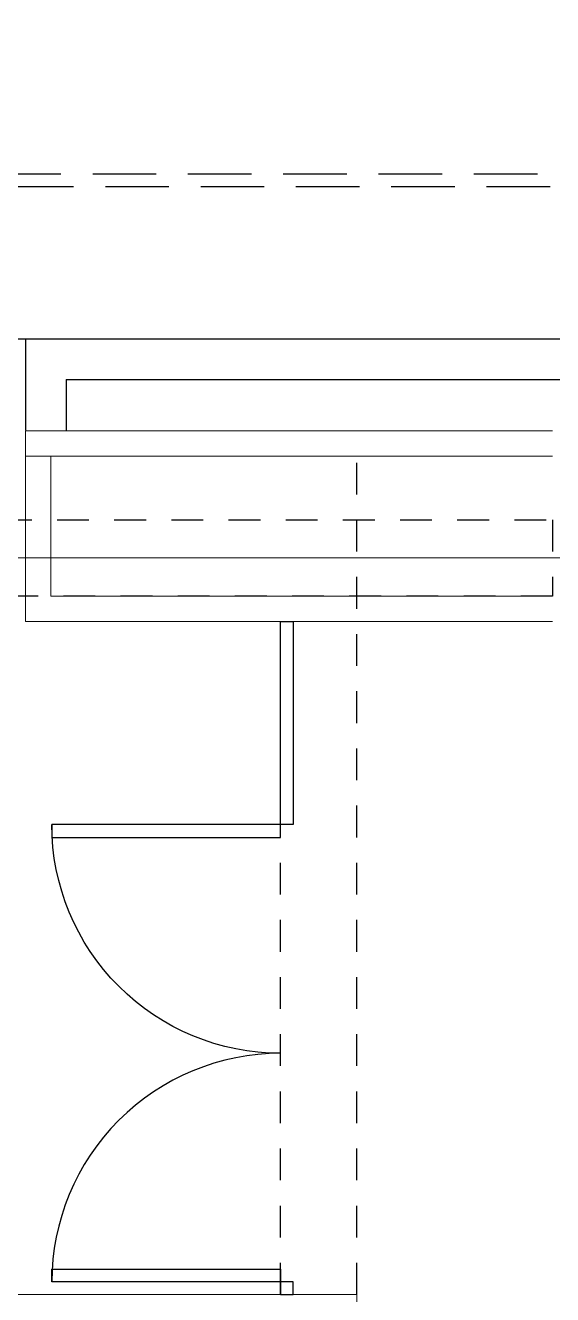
# Model space of a CAD drawing. Header units: metres. Extents: x -22 to 564, y 0 to 143.
# Drawn here: x 301.614 to 303.689, y 46.075 to 51.072 of the extents above; entities that cross this region are included whole.
import ezdxf

# ---------------------------------------------------------------- set-up
doc = ezdxf.new("R2010")
doc.units = ezdxf.units.M
for name, pattern in [('EJES630', [6.3, 5.5, -0.4, 0, -0.4]), ('XREF 3N NEURO-ONCOLOGIA$0$DASHED2', [0.375, 0.25, -0.125]), ('XREF 3N NEURO-ONCOLOGIA$0$HIDDEN2', [0.1875, 0.125, -0.0625])]:
    doc.linetypes.add(name, pattern=pattern)
doc.layers.add('EJES', color=11, linetype='EJES630', lineweight=0)
doc.layers.add('XREF 3N NEURO-ONCOLOGIA$0$MUROS DE TABLAROCA', color=150, linetype='Continuous', lineweight=13)
for name, color, linetype in [('XREF 3N NEURO-ONCOLOGIA$0$CANCELES', 1, 'Continuous'), ('XREF 3N NEURO-ONCOLOGIA$0$CONTRAVENTEOS', 6, 'XREF 3N NEURO-ONCOLOGIA$0$HIDDEN2'), ('XREF 3N NEURO-ONCOLOGIA$0$LAMINA MULTIPERFORADA', 9, 'Continuous'), ('XREF 3N NEURO-ONCOLOGIA$0$MUROS BAJOS', 2, 'Continuous'), ('XREF 3N NEURO-ONCOLOGIA$0$NOVIDESA', 11, 'Continuous'), ('XREF 3N NEURO-ONCOLOGIA$0$PROYECCION', 8, 'XREF 3N NEURO-ONCOLOGIA$0$HIDDEN2')]:
    doc.layers.add(name, color=color, linetype=linetype)

# ---------------------------------------------------------------- blocks, each defined once
blk = doc.blocks.new('XREF 3N NEURO-ONCOLOGIA')
at = {"layer": 'XREF 3N NEURO-ONCOLOGIA$0$CANCELES'}
for points in [[(14.758, 34.611, 0.414214), (13.858, 35.511), (13.908, 35.511), (13.908, 34.611), (13.858, 34.611), (13.858, 35.511)], [(14.758, 34.611, -0.414214), (15.658, 35.511), (15.608, 35.511), (15.608, 34.611), (15.658, 34.611), (15.658, 35.511)]]:
    blk.add_lwpolyline(points, format="xyb", dxfattribs=at)
for points in [[(13.858, 34.611), (13.808, 34.611), (13.808, 34.561), (13.858, 34.561)], [(15.658, 34.611), (16.458, 34.611), (16.458, 34.561), (15.658, 34.561)]]:
    blk.add_lwpolyline(points, close=True, dxfattribs=at)
at = {"layer": 'XREF 3N NEURO-ONCOLOGIA$0$CONTRAVENTEOS', "color": 3, "elevation": 0}
blk.add_lwpolyline([(16.858, 40.8901), (16.858, 33.5401), (16.558, 33.5401), (16.558, 40.8901)], close=True, dxfattribs=at)
at = {"layer": 'XREF 3N NEURO-ONCOLOGIA$0$LAMINA MULTIPERFORADA', "linetype": 'XREF 3N NEURO-ONCOLOGIA$0$DASHED2', "elevation": 0}
for points in [[(0.448, 53.3501), (18.2205, 53.3501), (18.2205, 27.6805), (23.518, 27.6803), (23.518, -1.8899), (0.448, -1.8899)], [(0.498, 53.3001), (18.1705, 53.3001), (18.1705, 27.6305), (23.468, 27.6303), (23.468, -1.8399), (0.498, -1.8399)]]:
    blk.add_lwpolyline(points, close=True, dxfattribs=at)
at = {"layer": 'XREF 3N NEURO-ONCOLOGIA$0$MUROS BAJOS'}
blk.add_line((17.5705, 38.8151), (17.5705, 35.6151), dxfattribs=at)
at = {"layer": 'XREF 3N NEURO-ONCOLOGIA$0$MUROS DE TABLAROCA'}
for p, q in [((13.808, 34.311), (13.808, 39.8401)), ((13.108, 34.311), (13.808, 34.311))]:
    blk.add_line(p, q, dxfattribs=at)
at = {"layer": 'XREF 3N NEURO-ONCOLOGIA$0$MUROS DE TABLAROCA', "elevation": 0}
for points in [[(16.458, 33.5401), (16.458, 35.6151), (17.108, 35.6151)], [(16.558, 33.5401), (16.558, 35.5151), (17.108, 35.5151)]]:
    blk.add_lwpolyline(points, dxfattribs=at)
at = {"layer": 'XREF 3N NEURO-ONCOLOGIA$0$MUROS DE TABLAROCA'}
blk.add_lwpolyline([(17.2079, 33.5401), (17.208, 35.6151), (17.108, 35.6151), (17.108, 33.5401)], dxfattribs=at)
at = {"layer": 'XREF 3N NEURO-ONCOLOGIA$0$NOVIDESA'}
for p, q in [((17.5705, 35.6151), (17.2105, 35.6151)), ((17.4105, 35.4551), (17.2105, 35.4551))]:
    blk.add_line(p, q, dxfattribs=at)
for points in [[(17.5705, 35.6151), (17.5705, 30.5901)], [(17.4105, 35.4551), (17.4105, 30.7501)]]:
    blk.add_lwpolyline(points, dxfattribs=at)
at = {"layer": 'XREF 3N NEURO-ONCOLOGIA$0$PROYECCION'}
for p, q in [((13.808, 34.611), (16.458, 34.611, 0)), ((13.808, 34.311), (17.108, 34.311))]:
    blk.add_line(p, q, dxfattribs=at)

msp = doc.modelspace()

# ---------------------------------------------------------------- block references
at = {"rotation": 90}
msp.add_blockref('XREF 3N NEURO-ONCOLOGIA', (337.2286, 32.2671), dxfattribs=at)

# ---------------------------------------------------------------- next in the draw order: linework, layer by layer
at = {"layer": 'EJES'}
msp.add_line((281.0409, 48.9751), (337.8181, 48.9751), dxfattribs=at)

doc.saveas('drawing.dxf')
